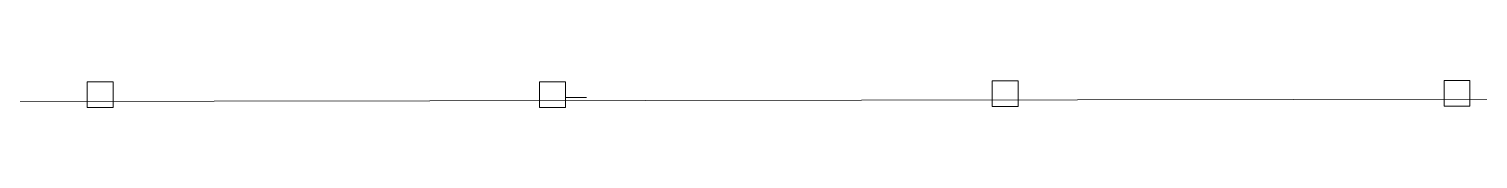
# Model space of a CAD drawing. Header units: millimetres. Extents: x 1010 to 1494, y -119 to 564.
# Drawn here: x 1410.17 to 1432.59, y 457.97 to 458.39 of the extents above; entities that cross this region are included whole.
import ezdxf

# ---------------------------------------------------------------- set-up
doc = ezdxf.new("R2010")
doc.units = ezdxf.units.MM
doc.layers.add('DIB_MUROALTO', color=7, linetype='Continuous', lineweight=9)
doc.layers.add('Muro', color=5, linetype='Continuous', lineweight=9)

msp = doc.modelspace()

# ---------------------------------------------------------------- linework, layer by layer
at = {"layer": 'DIB_MUROALTO'}
msp.add_line((1418.46673, 458.12088), (1418.79673, 458.12088), dxfattribs=at)
msp.add_line((1418.46673, 458.12088), (1418.79673, 458.12088), dxfattribs=at)
for points in [[(1425.47465, 457.98308), (1425.47465, 458.38308), (1425.07465, 458.38308), (1425.07465, 457.98308)], [(1425.47465, 457.98308), (1425.47465, 458.38308), (1425.07465, 458.38308), (1425.07465, 457.98308)], [(1432.46673, 457.98748), (1432.46673, 458.38748), (1432.06673, 458.38748), (1432.06673, 457.98748)], [(1432.46673, 457.98748), (1432.46673, 458.38748), (1432.06673, 458.38748), (1432.06673, 457.98748)], [(1411.46673, 457.96726), (1411.46673, 458.36726), (1411.06673, 458.36726), (1411.06673, 457.96726)], [(1411.46673, 457.96726), (1411.46673, 458.36726), (1411.06673, 458.36726), (1411.06673, 457.96726)], [(1418.46673, 457.96726), (1418.46673, 458.36726), (1418.06673, 458.36726), (1418.06673, 457.96726)], [(1418.46673, 457.96726), (1418.46673, 458.36726), (1418.06673, 458.36726), (1418.06673, 457.96726)]]:
    msp.add_lwpolyline(points, close=True, dxfattribs=at)
at = {"layer": 'Muro'}
msp.add_line((1433.6233, 458.09711), (1402.86544, 458.05146), dxfattribs=at)

doc.saveas('drawing.dxf')
